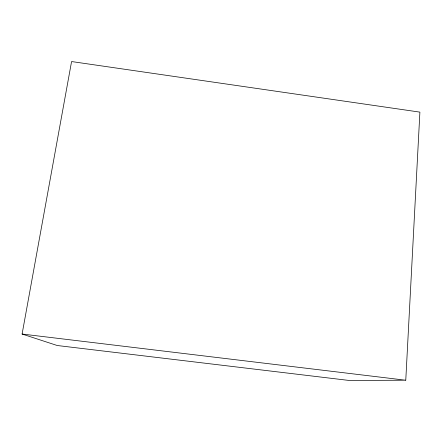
<?xml version="1.0" encoding="UTF-8"?>
<svg xmlns="http://www.w3.org/2000/svg" width="442" height="442" viewBox="0 0 442 442"><rect width="100%" height="100%" fill="white"/><g stroke="black" fill="none" stroke-linecap="round" stroke-linejoin="round"><path stroke-width="0.66" d="M405.767 380.219L419.9 112.124L71.571 61.549L22.1 334.041L57.233 345.511L349.097 380.452L405.767 380.219L22.1 334.041"/></g></svg>
